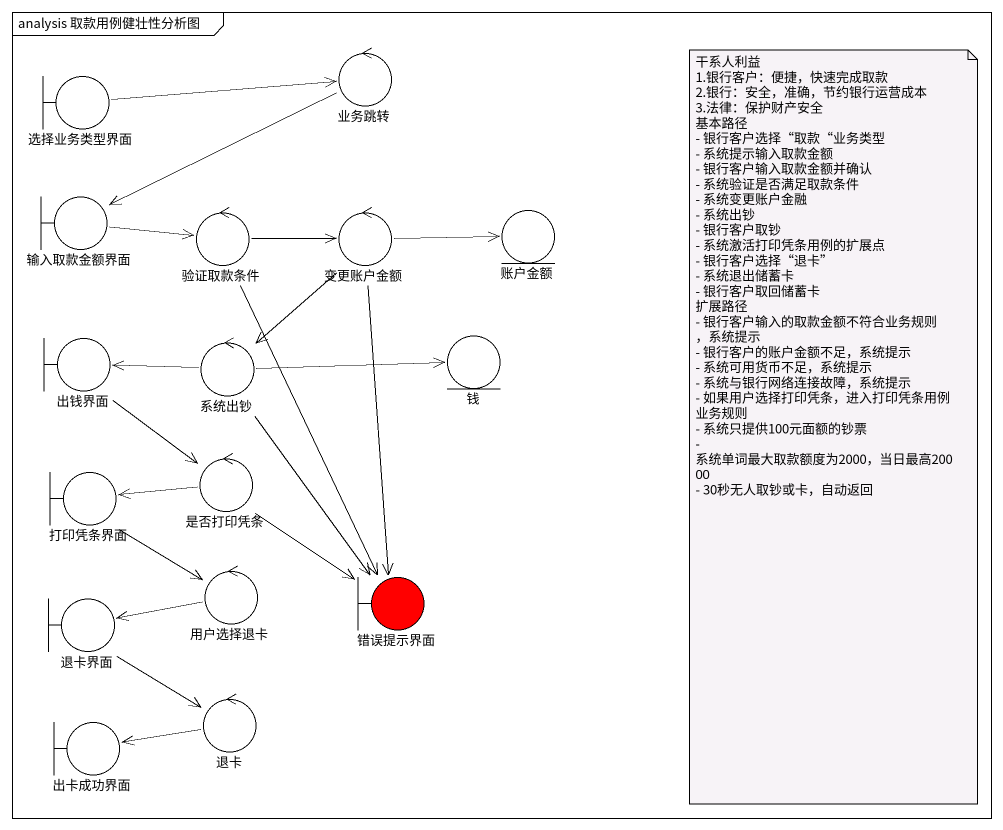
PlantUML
@startuml
mainframe analysis 取款用例健壮性分析图
boundary 选择业务类型界面
control 业务跳转
boundary 输入取款金额界面
control 验证取款条件
control 变更账户金额
entity 账户金额
boundary 出钱界面
control 系统出钞
entity 钱
control 是否打印凭条
boundary 打印凭条界面
control 用户选择退卡
boundary 退卡界面
boundary 错误提示界面 #FF0000
boundary 出卡成功界面
control 退卡
选择业务类型界面 -right-> 业务跳转
业务跳转 -left-> 输入取款金额界面
输入取款金额界面 -right-> 验证取款条件
验证取款条件 -right-> 变更账户金额
验证取款条件 --> 错误提示界面
变更账户金额 -right-> 账户金额
变更账户金额 --> 系统出钞
变更账户金额 --> 错误提示界面
出钱界面 --> 是否打印凭条
系统出钞 -left-> 出钱界面
系统出钞 -right-> 钱
系统出钞 --> 错误提示界面
是否打印凭条 -left-> 打印凭条界面
是否打印凭条 --> 错误提示界面
打印凭条界面 --> 用户选择退卡
用户选择退卡 -left-> 退卡界面
退卡界面 --> 退卡
退卡 -left-> 出卡成功界面
note as N1
  干系人利益
  1.银行客户：便捷，快速完成取款
  2.银行：安全，准确，节约银行运营成本
  3.法律：保护财产安全
  基本路径
  - 银行客户选择“取款“业务类型
  - 系统提示输入取款金额
  - 银行客户输入取款金额并确认
  - 系统验证是否满足取款条件
  - 系统变更账户金融
  - 系统出钞
  - 银行客户取钞
  - 系统激活打印凭条用例的扩展点
  - 银行客户选择“退卡”
  - 系统退出储蓄卡
  - 银行客户取回储蓄卡
  扩展路径
  - 银行客户输入的取款金额不符合业务规则 ，系统提示
  - 银行客户的账户金额不足，系统提示
  - 系统可用货币不足，系统提示
  - 系统与银行网络连接故障，系统提示
  - 如果用户选择打印凭条，进入打印凭条用例
  业务规则
  - 系统只提供100元面额的钞票
  - 系统单词最大取款额度为2000，当日最高20000
  - 30秒无人取钞或卡，自动返回
end note
@enduml
